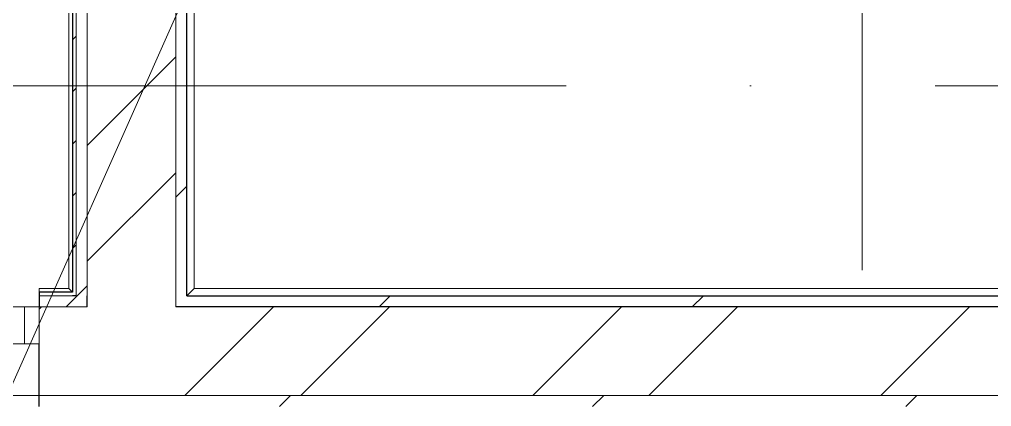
# Model space of a CAD drawing. Header units: millimetres. Extents: x -88595 to 880822, y -1054509 to -148035.
# Drawn here: x 418171 to 419489, y -247687 to -247162 of the extents above; entities that cross this region are included whole.
import ezdxf

# ---------------------------------------------------------------- set-up
doc = ezdxf.new("R2010")
doc.units = ezdxf.units.MM
doc.linetypes.add('ADSK_Линия сетки', pattern=[25, 20, -2.5, 0, -2.5])
for name, color, linetype, lineweight in [('Аннотация', 7, 'Continuous', 20), ('Двери', 7, 'Continuous', 9), ('Оборудование', 7, 'Continuous', 18), ('Ограждение', 7, 'Continuous', 9), ('Оси', 7, 'Continuous', 9), ('Стены наружные', 7, 'Continuous', 18), ('Стены штриховка', 7, 'Continuous', 9)]:
    doc.layers.add(name, color=color, linetype=linetype, lineweight=lineweight)

# ---------------------------------------------------------------- blocks, each defined once
blk = doc.blocks.new('3 этаж')
at = {"layer": 'Двери'}
for p, q in [((430017.9, 678873.9), (430058.9, 678873.9)), ((430058.9, 678873.9), (430078.9, 678873.9)), ((430058.9, 678823.9), (430058.9, 678873.9)), ((430058.9, 678873.9), (430058.9, 678823.9)), ((430078.9, 678873.9), (430078.9, 678823.9)), ((430058.9, 678823.9), (429994.9, 678823.9)), ((430078.9, 678823.9), (430058.9, 678823.9))]:
    blk.add_line(p, q, dxfattribs=at)
at = {"layer": 'Ограждение'}
for p, q in [((430118.9, 679903.9), (430118.9, 678898.9)), ((430288.9, 678898.9), (430288.9, 679903.9)), ((430078.9, 678893.9), (430078.9, 678898.9)), ((430118.9, 678898.9), (430078.9, 678898.9)), ((430118.9, 678898.9), (430123.9, 678893.9)), ((430288.9, 678898.9), (430278.9, 678888.9)), ((432968.9, 678898.9), (430288.9, 678898.9))]:
    blk.add_line(p, q, dxfattribs=at)
at = {"layer": 'Оси', "linetype": 'ADSK_Линия сетки', "ltscale": 100}
for p, q in [((431193.9, 695924.5), (431193.9, 629947.7)), ((460793.9, 679173.9), (389071.6, 679173.9))]:
    blk.add_line(p, q, dxfattribs=at)
at = {"layer": 'Стены наружные', "lineweight": 30}
for p, q in [((430123.9, 679918.9), (430123.9, 678893.9)), ((430278.9, 678888.9), (430278.9, 679918.9)), ((430078.9, 678893.9), (430078.9, 678873.9)), ((430123.9, 678893.9), (430078.9, 678893.9)), ((430128.9, 678888.9), (430123.9, 678888.9)), ((430143.9, 678873.9), (430143.9, 678888.9)), ((430278.9, 678888.9), (432978.9, 678888.9)), ((432993.9, 678873.9), (430263.9, 678873.9)), ((430078.9, 678738.9), (430078.9, 678823.9))]:
    blk.add_line(p, q, dxfattribs=at)
at = {"layer": 'Стены наружные', "linetype": 'Continuous', "lineweight": 9}
for p, q in [((430123.9, 679236.1), (430128.9, 679241.1)), ((430143.9, 679093), (430263.9, 679213)), ((430123.9, 679165.4), (430128.9, 679170.4)), ((430123.9, 679094.7), (430128.9, 679099.7)), ((430143.9, 678935.8), (430263.9, 679055.8)), ((430263.9, 679022.6), (430278.9, 679037.6)), ((430123.9, 679024), (430128.9, 679029)), ((430123.9, 678953.3), (430128.9, 678958.3)), ((430130.2, 678888.9), (430143.9, 678902.6)), ((430115.2, 678873.9), (430130.2, 678888.9)), ((430539.4, 678873.9), (430554.4, 678888.9)), ((430963.7, 678873.9), (430978.7, 678888.9)), ((430078.9, 678870.8), (430081.9, 678873.9)), ((430276.2, 678753.9), (430396.2, 678873.9)), ((430433.4, 678753.9), (430553.4, 678873.9)), ((430747.7, 678753.9), (430867.7, 678873.9)), ((430904.9, 678753.9), (431024.9, 678873.9)), ((431219.2, 678753.9), (431339.2, 678873.9)), ((430404.4, 678738.9), (430419.4, 678753.9)), ((430828.7, 678738.9), (430843.7, 678753.9)), ((431253, 678738.9), (431268, 678753.9))]:
    blk.add_line(p, q, dxfattribs=at)
at = {"layer": 'Стены наружные'}
blk.add_line((430078.9, 678753.9), (428948.9, 678753.9), dxfattribs=at)
at = {"layer": 'Стены штриховка'}
for p, q in [((430128.9, 679918.9), (430128.9, 678888.9)), ((430143.9, 679918.9), (430143.9, 678888.9)), ((430263.9, 678873.9), (430263.9, 679918.9)), ((430123.9, 678888.9), (430078.9, 678888.9)), ((430143.9, 678873.9), (430078.9, 678873.9)), ((430078.9, 678753.9), (432373.9, 678753.9))]:
    blk.add_line(p, q, dxfattribs=at)

msp = doc.modelspace()

# ---------------------------------------------------------------- linework, layer by layer
at = {"layer": 'Аннотация'}
msp.add_line((418424, -247066), (417883, -248284.2), dxfattribs=at)

# ---------------------------------------------------------------- block references
at = {"layer": 'Оборудование', "color": 5, "true_color": 0x0000ff}
msp.add_blockref('3 этаж', (-11880.6, -926425.8), dxfattribs=at)

doc.saveas('drawing.dxf')
